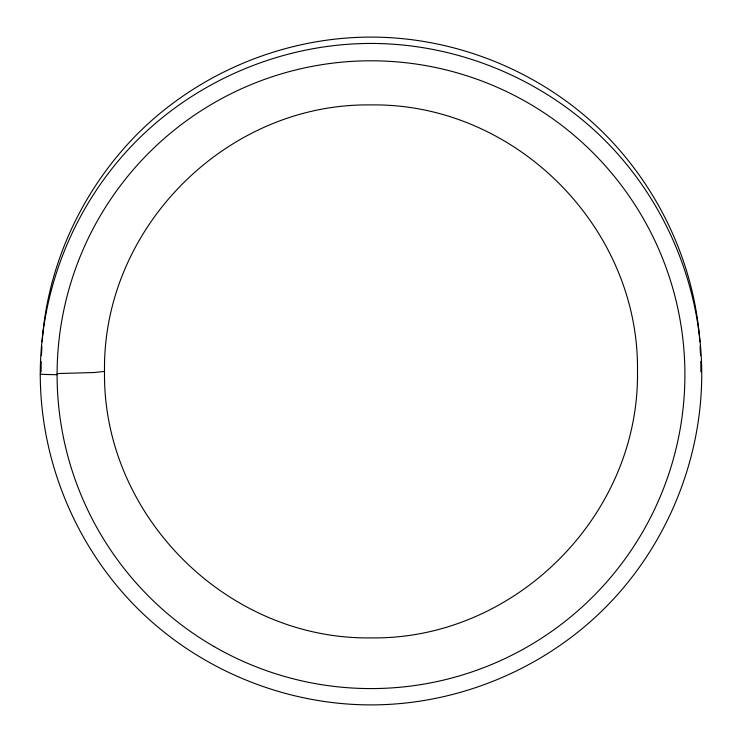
<?xml version="1.0" encoding="UTF-8"?>
<svg xmlns="http://www.w3.org/2000/svg" width="742" height="742" viewBox="0 0 742 742"><rect width="100%" height="100%" fill="white"/><g stroke="black" fill="none" stroke-linecap="round" stroke-linejoin="round"><path stroke-width="1.11" d="M41.172 361.428L41.116 371.825M41.45 355.65L41.904 346.403M42.136 341.784C47.636 263.939 82.668 189.08 137.576 133.783C198.819 72.577 284.409 37.128 371 37.1C457.591 37.128 543.181 72.577 604.424 133.783C659.332 189.08 694.364 263.939 699.864 341.784M104.511 371.399C102.433 227.432 227.033 102.841 371 104.919C514.967 102.832 639.567 227.432 637.489 371.399C639.567 515.365 514.967 639.966 371 637.888C227.033 639.966 102.433 515.365 104.511 371.399L94.651 372.503L57.097 373.569M700.884 371.825L700.828 361.428M40.532 374.098L40.263 374.172C40.291 460.921 75.805 546.668 137.131 608.032C198.494 669.358 284.242 704.872 371 704.9C457.749 704.872 543.506 669.358 604.869 608.032C666.195 546.668 701.709 460.921 701.737 374.172C701.709 287.423 666.195 201.676 604.869 140.312C543.506 78.986 457.749 43.472 371 43.444C284.251 43.472 198.494 78.986 137.131 140.312C75.805 201.676 40.291 287.423 40.263 374.172L46.839 374.506A180.074 1.178 0 0 0 57.088 374.691M700.096 346.403L700.55 355.65M214.048 646.532A313.903 313.894 0 0 0 684.903 374.691A313.903 313.894 0 0 0 214.048 102.85A313.903 313.894 0 0 0 214.048 646.532"/></g></svg>
